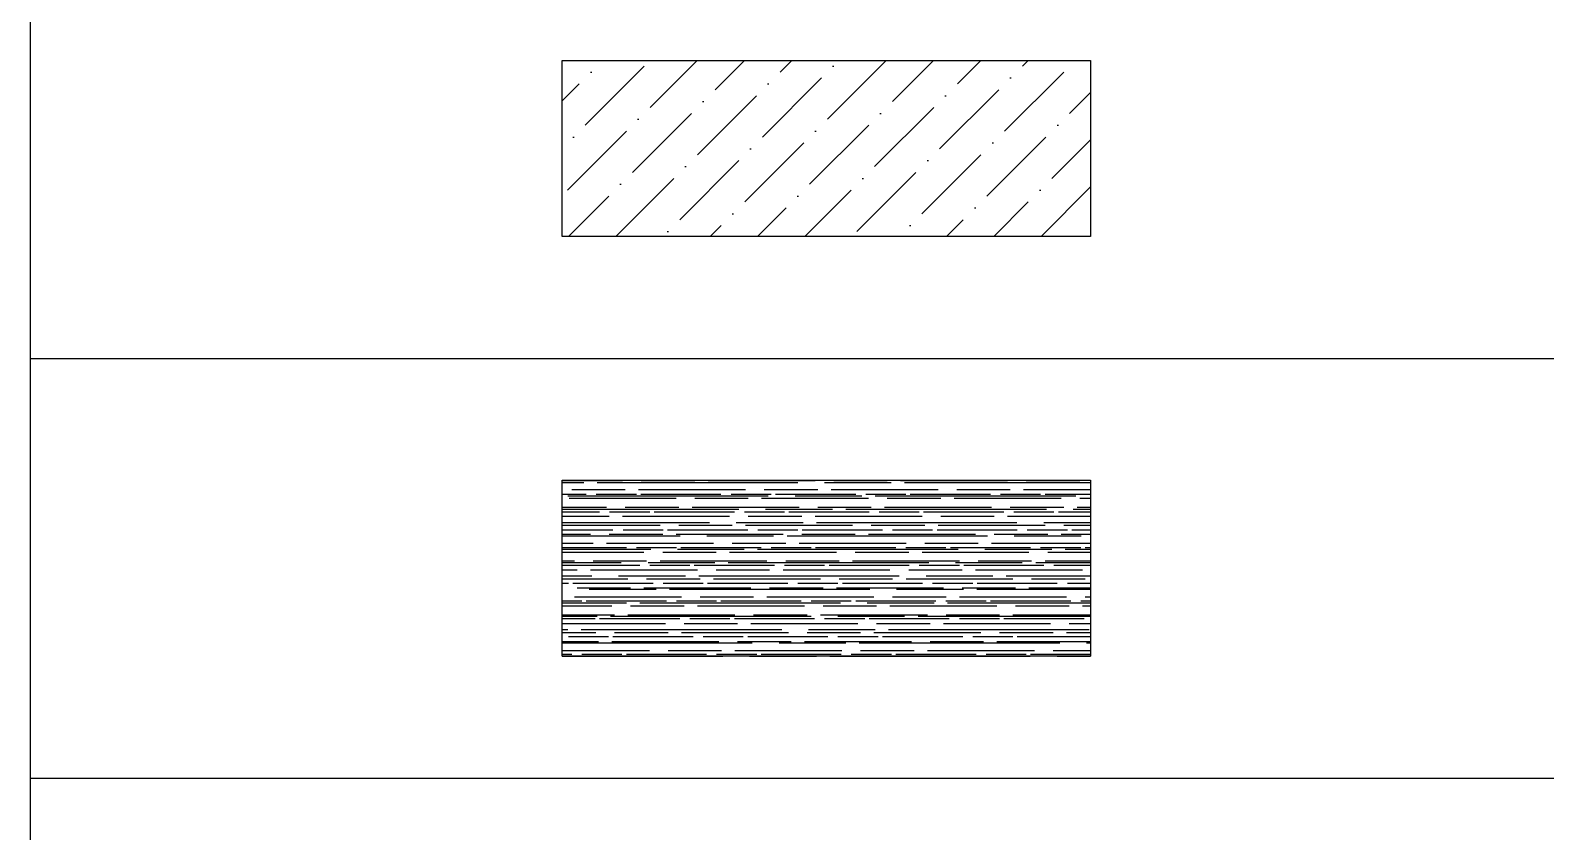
# Model space of a CAD drawing. Header units: millimetres. Extents: x -108685 to 756730, y -311791 to -113.
# Drawn here: x -44622 to -41743, y -241563 to -240040 of the extents above; entities that cross this region are included whole.
import ezdxf

# ---------------------------------------------------------------- set-up
doc = ezdxf.new("R2010")
doc.units = ezdxf.units.MM
for name, color, linetype in [('JJ4-【节点填充】Hatch', 250, 'Continuous'), ('QQ4-【墙体新建填充】New_wall_hatch', 251, 'Continuous'), ('XX9-【标注引线】Dim', 44, 'Continuous')]:
    doc.layers.add(name, color=color, linetype=linetype)

msp = doc.modelspace()

# ---------------------------------------------------------------- hatches: boundary and pattern name
at = {"layer": 'JJ4-【节点填充】Hatch'}
h = msp.add_hatch(dxfattribs=at)
h.set_pattern_fill('AR-RROOF', color=256)
h.set_pattern_definition([(0, (-57753.659, -102901.076), (55.88, 25.4), [381, -50.8, 127, -25.4]), (0, (-57719.877, -102888.376), (-25.4, 33.782), [76.2, -8.382, 152.4, -19.05]), (0, (-57740.959, -102879.486), (132.08, 17.018), [203.2, -35.56, 101.6, -25.4])])
h.paths.add_polyline_path([(-43611.2, -240895.2), (-42607.4, -240895.2), (-42607.4, -241229.7), (-43611.2, -241229.7)])
at = {"layer": 'QQ4-【墙体新建填充】New_wall_hatch'}
h = msp.add_hatch(dxfattribs=at)
h.set_pattern_fill('ANSI36', color=256, scale=20)
h.set_pattern_definition([(45, (-54692.11, -102901.076), (33.67596, 123.478522), [158.75, -31.75, 0, -31.75])])
h.paths.add_polyline_path([(-42607.4, -240431.7), (-42607.4, -240097.2), (-43611.2, -240097.2), (-43611.2, -240431.7)])

# ---------------------------------------------------------------- linework, layer by layer
for points in [[(-43611.2, -240097.2), (-42607.4, -240097.2), (-42607.4, -240431.7), (-43611.2, -240431.7)], [(-43611.2, -240895.2), (-42607.4, -240895.2), (-42607.4, -241229.7), (-43611.2, -241229.7)]]:
    msp.add_lwpolyline(points, close=True)
at = {"layer": 'XX9-【标注引线】Dim'}
for p, q in [((-44622, -225501.5), (-44622, -249441.5)), ((-44622, -240663.5), (-34231.9, -240663.5)), ((-44622, -241461.5), (-34231.9, -241461.5))]:
    msp.add_line(p, q, dxfattribs=at)

doc.saveas('drawing.dxf')
